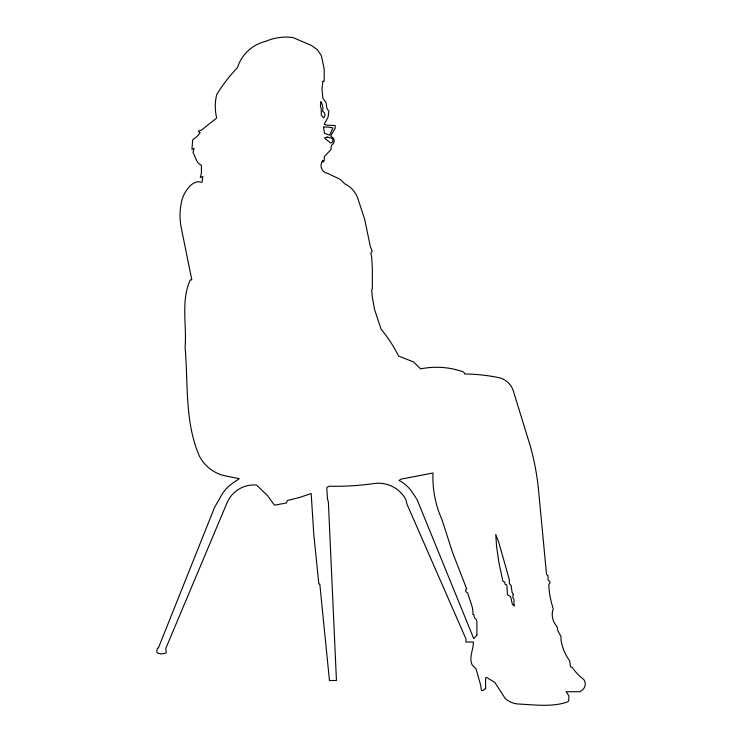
<?xml version="1.0" encoding="UTF-8"?>
<svg xmlns="http://www.w3.org/2000/svg" width="742" height="742" viewBox="0 0 742 742"><rect width="100%" height="100%" fill="white"/><g stroke="black" fill="none" stroke-linecap="round" stroke-linejoin="round"><path stroke-width="1.11" d="M323.595 127.114L324.43 133.3L329.698 135.183L332.87 128.023A23.54 23.54 0 0 0 323.595 127.114M322.909 81.351L321.963 88.752L322.807 98.037L326.035 102.6L326.962 108.592L328.919 111.198L328.047 117.199L324.245 124.127L326.369 125.083L335.161 125.546L335.161 128.338L331.099 135.137L331.099 136.537A4.545 4.545 0 0 1 331.776 144.903A8.329 8.329 0 0 0 331.099 149.513L324.3 156.543L324.3 160.272L323.002 162.21L323.002 160.346A7.921 7.921 0 0 0 327.881 173.442L340.374 179.462L344.659 183.747A25.451 25.451 0 0 1 357.932 198.782L364.637 219.14L370.425 246.975L371.946 250.379L371.946 251.779L370.796 253.245L371.705 257.335L372.354 268.502L372.354 288.545L371.733 289.797L372.261 296.772L374.46 309.164L381.036 329.077A139.162 139.162 0 0 1 398.547 356.049L413.628 361.985L420.575 368.885A80.053 80.053 0 0 1 462.442 371.566A3.089 3.089 0 0 1 464.65 373.959A184.48 184.48 0 0 1 498.485 377.567A19.635 19.635 0 0 1 513.195 390.487L530.465 446.619A259.811 259.811 0 0 1 538.636 491.083L546.548 574.614L548.05 575.718L548.05 579.91L549.831 581.413L549.831 583.277L548.885 584.306C548.848 592.663 550.805 600.992 553.254 608.913C550.879 614.793 552.79 622.037 557.01 626.638L558.058 631.173L560.98 636.478L560.98 639.743A47.33 47.33 0 0 0 569.708 660.853L570.533 666.854L572.295 667.475A50.252 50.252 0 0 0 583.147 679.023A5.222 5.222 0 0 1 584.974 681.731A7.986 7.986 0 0 1 580.782 691.09L580.096 691.729L566.118 691.729L568.845 695.848L568.845 699.725L568.066 701.737C552.642 707.33 535.566 704.863 519.483 704.075A21.852 21.852 0 0 1 505.172 698.445L494.821 682.38L486.437 677.353A1.428 1.428 0 0 0 485.602 678.652L485.602 688.91L484.47 689.058L483.255 690.477L481.391 690.477L480.714 685.395L476.021 668.802L472.107 664.804C468.675 657.254 473.563 649.667 473.368 642.043L465.911 642.043L465.911 638.788L407.033 504.282L405.763 499.32A31.164 31.164 0 0 0 374.051 483.534A268.938 268.938 0 0 1 329.383 486.205L326.851 487.392L326.851 489.256L327.445 498.559L328.372 502.167L336.451 680.507L329.457 680.507L319.802 584.037L318.865 584.037L313.792 534.426L311.158 493.495L299.703 497.455L287.479 500.451L286.366 503.011L274.438 505.163L267.612 495.721L256.537 485.045A29.328 29.328 0 0 0 227.015 502.9L165.744 648.536L166.273 652.57L165.132 653.377L161.45 653.925L158.241 653.34L156.738 652.237L157.397 648.1L158.324 648.1L214.726 506.999L219.511 498.884A39.623 39.623 0 0 1 233.461 482.606L239.286 478.72L223.305 475.418A37.888 37.888 0 0 1 199.394 456.061C184.526 422.003 188.273 383.391 185.083 347.2C186.91 324.977 180.696 300.927 190.277 279.901L191.816 279.901L181.54 229.195A63.534 63.534 0 0 1 181.54 201.694A32.565 32.565 0 0 1 190.277 185.75A14.859 14.859 0 0 1 197.789 181.697L202.093 182.3L202.816 176.364L200.321 177.626L201.388 173.09L201.388 165.16C195.879 162.98 195.628 156.683 192.976 152.444L194.07 148.4L191.937 149.346L192.697 139.784L196.825 136.732L200.099 132.79L198.309 131.297L201.759 129.896L216.683 117.969A49.25 49.25 0 0 1 216.683 94.661A155.709 155.709 0 0 1 237.449 67.707A39.048 39.048 0 0 1 265.747 41.329A51.634 51.634 0 0 1 292.988 37.545L311.408 45.447L317.446 49.816L321.351 55.613L324.208 69.191L324.208 80.85L322.909 81.351M320.952 101.812L320.396 106.217L321.267 108.87L321.267 114.936L323.595 117.83A3.719 3.719 0 0 0 322.603 111.467A13.31 13.31 0 0 0 320.952 101.812M513.269 594.305L512.768 597.523L513.965 599.517L513.965 604.183L514.614 605.926L512.37 604.266L510.617 596.559L507.491 594.824L506.814 585.058L505.089 584.353L504.643 582.062L502.928 581.338L498.93 562.649L496.583 546.511L495.758 534.5L498.643 541.873L509.42 580.003L509.42 583.731L511.071 585.373L512.082 592.292L513.269 594.305M476.911 635.078L473.776 638.695L417.152 499.7L412.274 492.308A34.865 34.865 0 0 0 399.075 480.491L400.986 479.147L433.013 472.997A102.424 102.424 0 0 0 442 519.678L452.564 552.512L466.727 589.018L465.855 589.352L465.855 591.68L467.748 593.043C469.426 600.139 473.582 606.91 472.886 614.58L473.823 614.58L474.472 617.78L476.197 619.347L476.911 621.564L476.911 635.078M327.101 137.094L324.486 138.068L330.654 143.039A2.578 2.578 0 0 0 330.654 137.91L327.101 137.094"/></g></svg>
